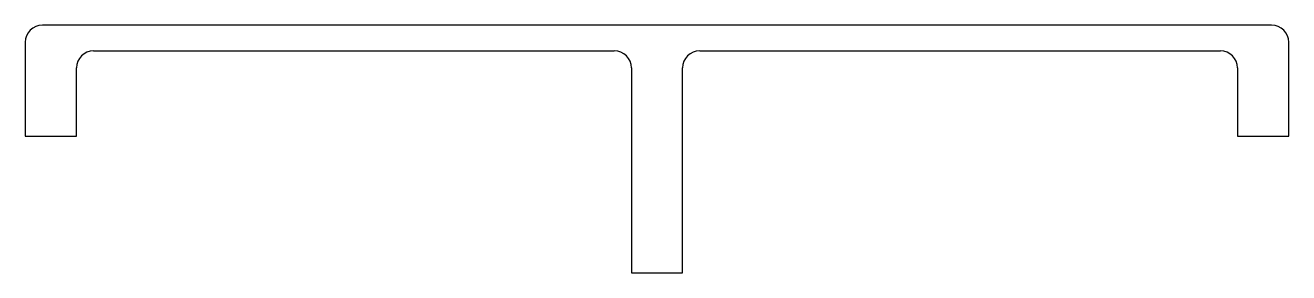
# Model space of a CAD drawing. Extents: x 3322.4 to 3396.4, y 1224.6 to 1239.1.
import ezdxf

# ---------------------------------------------------------------- set-up
doc = ezdxf.new("R2010")
doc.units = 0
doc.layers.get('0').update_dxf_attribs({"linetype": 'CONTINUOUS'})

msp = doc.modelspace()

# ---------------------------------------------------------------- linework, layer by layer
at = {"color": 0}
for p, q in [((3359.411, 1239.068), (3323.411, 1239.068)), ((3395.411, 1239.068), (3359.411, 1239.068)), ((3322.411, 1238.068), (3322.411, 1232.568)), ((3396.411, 1232.568), (3396.411, 1238.068)), ((3326.411, 1237.568), (3356.911, 1237.568)), ((3361.911, 1237.568), (3392.411, 1237.568)), ((3325.411, 1232.568), (3325.411, 1236.568)), ((3357.911, 1236.568), (3357.911, 1224.568)), ((3360.911, 1224.568), (3360.911, 1236.568)), ((3393.411, 1236.568), (3393.411, 1232.568)), ((3322.411, 1232.568), (3325.411, 1232.568)), ((3393.411, 1232.568), (3396.411, 1232.568)), ((3357.911, 1224.568), (3359.411, 1224.568)), ((3359.411, 1224.568), (3360.911, 1224.568))]:
    msp.add_line(p, q, dxfattribs=at)
for centre, start, end in [((3323.411, 1238.068), 90, 180), ((3395.411, 1238.068), 0, 90), ((3326.411, 1236.568), 90, 180), ((3356.911, 1236.568), 0, 90), ((3361.911, 1236.568), 90, 180), ((3392.411, 1236.568), 0, 90)]:
    msp.add_arc(centre, 1, start, end, dxfattribs=at)

doc.saveas('drawing.dxf')
